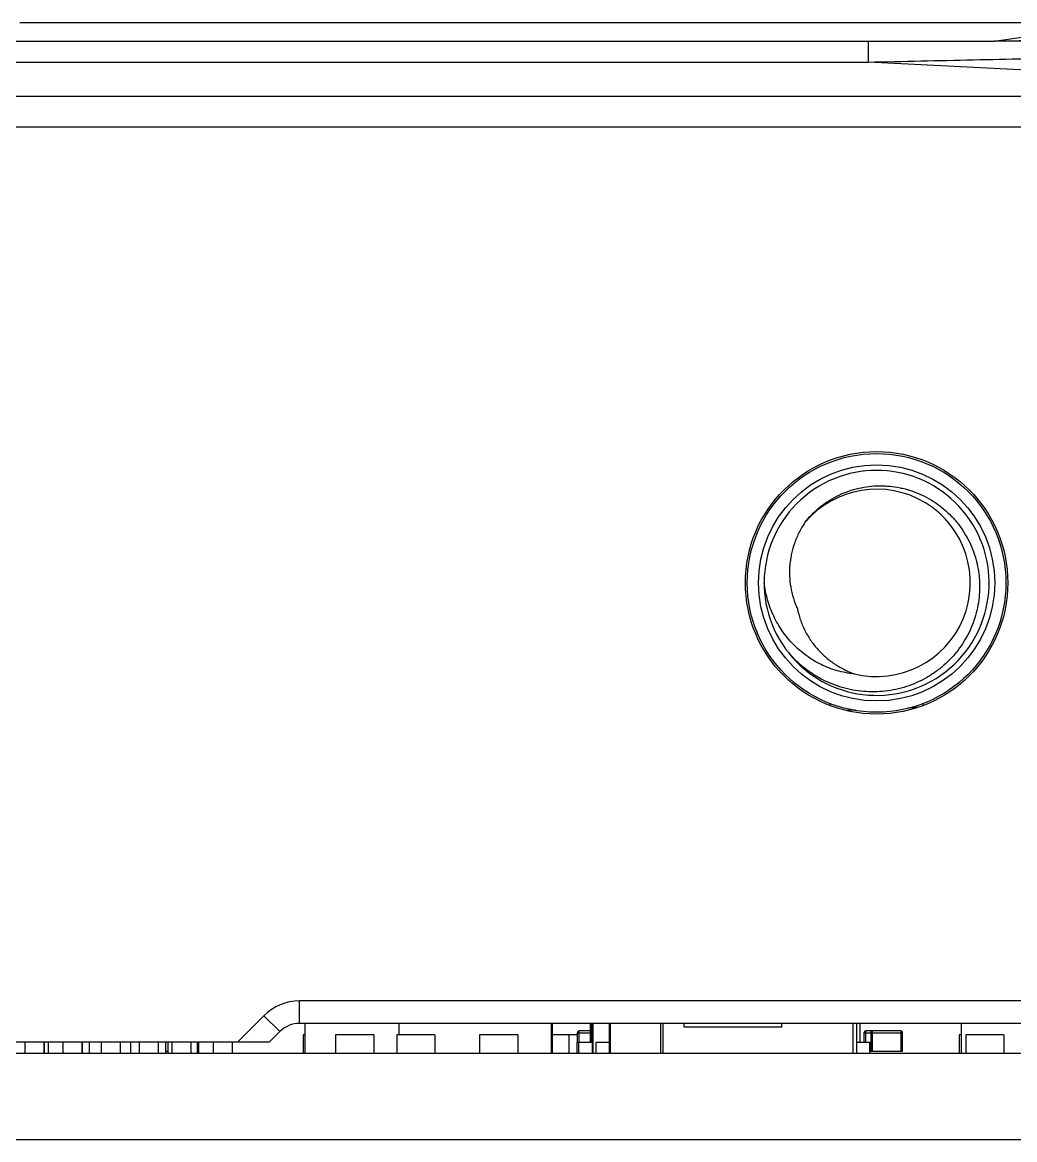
# Model space of a CAD drawing. Header units: millimetres. Extents: x 1409 to 26878, y 589 to 5187.
# Drawn here: x 2261.86 to 2288.33, y 1646.33 to 1676.13 of the extents above; entities that cross this region are included whole.
import ezdxf

# ---------------------------------------------------------------- set-up
doc = ezdxf.new("R2010")
doc.units = ezdxf.units.MM
doc.layers.add('02___PRT_ALL_AXES', color=7, linetype='Continuous')

msp = doc.modelspace()

# ---------------------------------------------------------------- linework, layer by layer
at = {"color": 7, "linetype": 'Continuous'}
for p, q in [((2261.7959, 1676.1262), (2296.9029, 1676.1262)), ((2287.791, 1675.6262), (2291.1381, 1676.1262)), ((2288.3279, 1675.6252), (2291.6746, 1676.1262)), ((2020.3493, 1675.6262), (2287.791, 1675.6262)), ((2284.4185, 1675.6262), (2284.4185, 1675.0647)), ((2006.0331, 1675.0647), (2284.4185, 1675.0647)), ((2302.6902, 1674.1512), (2284.4185, 1675.0647)), ((2302.6902, 1674.1512), (1994.3928, 1674.1512)), ((2302.6902, 1673.3262), (1773.6016, 1673.3262)), ((2283.4276, 1657.9579), (2283.3855, 1657.9158)), ((2285.8642, 1657.9579), (2285.9063, 1657.9158)), ((2294.9645, 1650.0262), (2269.2566, 1650.0262)), ((2269.2566, 1649.4262), (2269.2566, 1650.0262)), ((2268.302, 1649.6308), (2267.5974, 1648.9262)), ((2268.7262, 1649.2065), (2268.302, 1649.6308)), ((2268.7262, 1649.2065), (2268.4459, 1648.9262)), ((2294.9645, 1649.4262), (2269.2566, 1649.4262)), ((2269.4001, 1649.4262), (2269.4001, 1648.6262)), ((2271.9001, 1649.4262), (2271.9001, 1649.1262)), ((2275.9641, 1649.4262), (2275.9641, 1648.6262)), ((2275.9895, 1649.4262), (2275.9895, 1648.6262)), ((2276.6644, 1649.1762), (2277.0075, 1649.1762)), ((2276.6644, 1649.1762), (2276.6644, 1648.9262)), ((2277.0075, 1649.2262), (2276.7144, 1649.2262)), ((2276.7144, 1648.9262), (2276.7144, 1649.2262)), ((2277.0075, 1649.4262), (2277.0075, 1648.9262)), ((2277.0368, 1648.9262), (2277.0368, 1649.4262)), ((2277.0583, 1649.4262), (2277.0583, 1648.6262)), ((2277.0876, 1648.6262), (2277.0876, 1649.4262)), ((2277.5155, 1649.4262), (2277.5155, 1648.6262)), ((2277.5448, 1648.6262), (2277.5448, 1649.4262)), ((2278.8862, 1649.4262), (2278.8862, 1648.6262)), ((2278.9569, 1648.6262), (2278.9569, 1649.4262)), ((2279.5155, 1649.3262), (2279.5155, 1649.4262)), ((2282.1155, 1649.3262), (2279.5155, 1649.3262)), ((2282.1155, 1649.3262), (2282.1155, 1649.4262)), ((2284.0155, 1649.4262), (2284.0155, 1648.6262)), ((2284.1155, 1648.6262), (2284.1155, 1649.4262)), ((2284.2025, 1649.4262), (2284.2025, 1648.9262)), ((2284.3098, 1649.1762), (2285.3398, 1649.1762)), ((2284.3098, 1649.1762), (2284.3098, 1648.9262)), ((2285.2898, 1649.2262), (2284.3598, 1649.2262)), ((2284.3598, 1648.9262), (2284.3598, 1649.2262)), ((2284.4898, 1649.1762), (2284.4898, 1648.6762)), ((2284.5398, 1648.6762), (2284.5398, 1649.2262)), ((2285.2898, 1649.2262), (2285.2898, 1648.6762)), ((2285.3398, 1648.6762), (2285.3398, 1649.1762)), ((2286.9001, 1649.4262), (2286.9001, 1648.6262)), ((2268.4459, 1648.9262), (2257.8459, 1648.9262)), ((2261.9294, 1648.9262), (2261.9294, 1648.6262)), ((2262.4374, 1648.9262), (2262.4374, 1648.6262)), ((2262.4404, 1648.9262), (2262.4404, 1648.6262)), ((2262.5491, 1648.9262), (2262.5491, 1648.6262)), ((2262.9454, 1648.9262), (2262.9454, 1648.6262)), ((2263.4534, 1648.9262), (2263.4534, 1648.6262)), ((2263.4564, 1648.9262), (2263.4564, 1648.6262)), ((2263.649, 1648.9262), (2263.649, 1648.6262)), ((2263.9614, 1648.9262), (2263.9614, 1648.6262)), ((2264.4694, 1648.9262), (2264.4694, 1648.6262)), ((2264.4724, 1648.9262), (2264.4724, 1648.6262)), ((2264.7489, 1648.9262), (2264.7489, 1648.6262)), ((2264.9774, 1648.9262), (2264.9774, 1648.6262)), ((2265.4854, 1648.9262), (2265.4854, 1648.6262)), ((2265.4884, 1648.9262), (2265.4884, 1648.6262)), ((2265.6802, 1648.9262), (2265.6802, 1648.6262)), ((2265.6832, 1648.9262), (2265.6832, 1648.6262)), ((2265.739, 1648.9262), (2265.739, 1648.6262)), ((2265.8488, 1648.9262), (2265.8488, 1648.6262)), ((2266.3568, 1648.9262), (2266.3568, 1648.6262)), ((2266.3573, 1648.9262), (2266.3573, 1648.6262)), ((2266.5242, 1648.9262), (2266.5242, 1648.6262)), ((2266.5602, 1648.9262), (2266.5602, 1648.6262)), ((2266.9487, 1648.9262), (2266.9487, 1648.6262)), ((2267.4567, 1648.9262), (2267.4567, 1648.6262)), ((2269.4001, 1649.1262), (2269.3493, 1649.1262)), ((2269.3493, 1649.1262), (2269.3493, 1648.6262)), ((2271.2331, 1649.1262), (2270.2171, 1649.1262)), ((2270.2171, 1649.1262), (2270.2171, 1648.6262)), ((2271.2331, 1649.1262), (2271.2331, 1648.6262)), ((2272.8653, 1649.1262), (2271.8493, 1649.1262)), ((2271.8493, 1649.1262), (2271.8493, 1648.6262)), ((2272.8653, 1649.1262), (2272.8653, 1648.6262)), ((2275.075, 1649.1262), (2274.059, 1649.1262)), ((2274.059, 1649.1262), (2274.059, 1648.6262)), ((2275.075, 1649.1262), (2275.075, 1648.6262)), ((2276.6644, 1649.1262), (2275.9895, 1649.1262)), ((2276.4374, 1649.1262), (2276.4374, 1648.6262)), ((2276.6575, 1648.9262), (2277.0583, 1648.9262)), ((2276.6575, 1648.6262), (2276.6575, 1648.9262)), ((2276.7083, 1648.6262), (2276.7083, 1648.9262)), ((2277.1655, 1648.9262), (2277.5155, 1648.9262)), ((2277.1655, 1648.6262), (2277.1655, 1648.9262)), ((2284.1155, 1648.9262), (2284.4655, 1648.9262)), ((2284.4655, 1648.6262), (2284.4655, 1648.9262)), ((2286.9001, 1649.1262), (2286.8493, 1649.1262)), ((2286.8493, 1649.1262), (2286.8493, 1648.6262)), ((2288.0431, 1649.1262), (2287.0271, 1649.1262)), ((2287.0271, 1649.1262), (2287.0271, 1648.6262)), ((2288.0431, 1649.1262), (2288.0431, 1648.6262)), ((2338.1459, 1648.6262), (1738.1459, 1648.6262)), ((2265.739, 1648.6762), (2265.6832, 1648.6762)), ((2285.3398, 1648.6762), (2284.4655, 1648.6762)), ((1738.1459, 1646.3262), (2338.1459, 1646.3262))]:
    msp.add_line(p, q, dxfattribs=at)
for radius in [3.45, 3.15]:
    msp.add_circle((2284.6459, 1661.1762), radius, dxfattribs=at)
for centre, radius, start, end in [((2284.6459, 1661.1762), 3, 218.32505, 216), ((2284.6459, 1661.1762), 2.5, 256.07695, 139.92305), ((2284.5695, 1661.2445), 2.98, 217.92639, 218.45087), ((2284.5756, 1661.2494), 2.9879, 218.45141, 220.26566), ((2269.2566, 1648.6762), 1.35, 90, 135), ((2269.2566, 1648.6762), 0.75, 90, 135), ((2276.7144, 1649.1762), 0.05, 90, 180), ((2284.3598, 1649.1762), 0.05, 90, 180), ((2284.5398, 1649.1762), 0.05, 90, 180), ((2285.2898, 1649.1762), 0.05, 0, 90)]:
    msp.add_arc(centre, radius, start, end, dxfattribs=at)
for points, knots in [([(2288.3279, 1675.6252), (2288.2834, 1675.6254), (2288.1044, 1675.626), (2287.9255, 1675.6262), (2287.791, 1675.6262)], [0, 0, 0, 0, 0.2487992, 1, 1, 1, 1]), ([(2295.4385, 1675.4188), (2294.8449, 1675.4517), (2293.6587, 1675.5092), (2291.8816, 1675.5721), (2290.1051, 1675.6119), (2288.9212, 1675.6232), (2288.3279, 1675.6252)], [0, 0, 0, 0, 0.2507018, 0.5007592, 0.7498252, 1, 1, 1, 1]), ([(2284.4185, 1675.0647), (2285.3553, 1675.0868), (2287.21, 1675.1289), (2289.9613, 1675.1848), (2292.649, 1675.2331), (2294.4188, 1675.2601), (2295.2919, 1675.2722)], [0, 0, 0, 0, 0.2584943, 0.5117423, 0.7591154, 1, 1, 1, 1]), ([(2282.733, 1662.7857), (2282.7896, 1662.8588), (2282.9112, 1662.9989), (2283.1155, 1663.1876), (2283.3394, 1663.3526), (2283.5799, 1663.4921), (2283.8343, 1663.6045), (2284.0993, 1663.6888), (2284.3719, 1663.7438), (2284.6027, 1663.765), (2284.7878, 1663.767), (2284.9728, 1663.7591), (2285.1569, 1663.7364), (2285.3382, 1663.6991), (2285.5173, 1663.6522), (2285.7362, 1663.576), (2285.9876, 1663.4573), (2286.2253, 1663.3128), (2286.4464, 1663.1443), (2286.6152, 1662.9855), (2286.7397, 1662.8484), (2286.8276, 1662.7409), (2286.9099, 1662.629), (2287.0117, 1662.4744), (2287.1238, 1662.2715), (2287.2326, 1662.0157), (2287.3147, 1661.75), (2287.3602, 1661.5228), (2287.3826, 1661.339), (2287.3958, 1661.1543), (2287.3946, 1660.9226), (2287.3652, 1660.6461), (2287.3082, 1660.3739), (2287.2243, 1660.1089), (2287.1145, 1659.8534), (2286.9798, 1659.6102), (2286.8218, 1659.3814), (2286.642, 1659.1694), (2286.5088, 1659.0404), (2286.4392, 1658.9794)], [0, 0, 0, 0, 0.0312281, 0.0624919, 0.0937405, 0.1249821, 0.1562278, 0.1874754, 0.2187221, 0.2499687, 0.2655977, 0.281227, 0.3124743, 0.3281034, 0.3437328, 0.3749804, 0.4062284, 0.4374763, 0.4687246, 0.4999729, 0.5156024, 0.5312321, 0.5468617, 0.5624912, 0.5937402, 0.6249892, 0.6562385, 0.6874878, 0.7031176, 0.7187475, 0.7499971, 0.781247, 0.812497, 0.8437471, 0.8749974, 0.9062478, 0.9374985, 0.968749, 1, 1, 1, 1]), ([(2282.733, 1662.7857), (2282.6772, 1662.7024), (2282.5756, 1662.5287), (2282.4564, 1662.2516), (2282.3865, 1662.0101), (2282.3492, 1661.8128), (2282.3244, 1661.6136), (2282.3176, 1661.3622), (2282.3485, 1661.062), (2282.4188, 1660.7686), (2282.4915, 1660.5808), (2282.534, 1660.49)], [0, 0, 0, 0, 0.1249808, 0.2500034, 0.3749801, 0.437505, 0.5000318, 0.6250236, 0.7500032, 0.8750227, 1, 1, 1, 1]), ([(2284.0444, 1658.7496), (2283.9681, 1658.7568), (2283.8161, 1658.7782), (2283.5919, 1658.8311), (2283.3734, 1658.904), (2283.1623, 1658.9962), (2282.9601, 1659.1067), (2282.7682, 1659.2343), (2282.5879, 1659.378), (2282.4206, 1659.5366), (2282.2671, 1659.7086), (2282.1284, 1659.893), (2282.0054, 1660.088), (2281.8986, 1660.2925), (2281.8086, 1660.505), (2281.7116, 1660.7968), (2281.665, 1661.0238), (2281.6459, 1661.1762)], [0, 0, 0, 0, 0.062365, 0.1248154, 0.1872647, 0.2497108, 0.3121704, 0.3746499, 0.4371418, 0.4996438, 0.5621608, 0.6246915, 0.6872344, 0.7497805, 0.8123432, 0.8749364, 1, 1, 1, 1]), ([(2282.534, 1660.49), (2282.553, 1660.3915), (2282.5917, 1660.2454), (2282.6624, 1660.0574), (2282.7455, 1659.8746), (2282.8717, 1659.657), (2283.0251, 1659.4576), (2283.1622, 1659.311), (2283.3083, 1659.1734), (2283.5068, 1659.0191), (2283.7661, 1658.8651), (2283.9503, 1658.7843), (2284.0444, 1658.7496)], [0, 0, 0, 0, 0.1250172, 0.1875825, 0.2501242, 0.3751185, 0.5000996, 0.5626142, 0.6251255, 0.7500824, 0.8750376, 1, 1, 1, 1]), ([(2286.4392, 1658.9794), (2286.3668, 1658.9158), (2286.2153, 1658.796), (2285.9711, 1658.6403), (2285.7123, 1658.5102), (2285.4417, 1658.4067), (2285.1621, 1658.331), (2284.8764, 1658.2836), (2284.5874, 1658.2651), (2284.2979, 1658.2752), (2284.0109, 1658.3141), (2283.7291, 1658.3811), (2283.4553, 1658.4755), (2283.192, 1658.5962), (2282.9418, 1658.7422), (2282.707, 1658.9118), (2282.4898, 1659.1035), (2282.358, 1659.2447), (2282.2957, 1659.3182)], [0, 0, 0, 0, 0.0624959, 0.1249927, 0.1874891, 0.2499865, 0.3124834, 0.3749813, 0.4374788, 0.4999772, 0.5624746, 0.6249737, 0.6874741, 0.749973, 0.8124637, 0.8749638, 0.9374935, 1, 1, 1, 1]), ([(2284.0799, 1657.7819), (2284.0589, 1657.7811), (2283.978, 1657.7779), (2283.897, 1657.7746), (2283.8371, 1657.772)], [0, 0, 0, 0, 0.2592623, 1, 1, 1, 1]), ([(2285.7319, 1657.8515), (2285.7127, 1657.8501), (2285.6722, 1657.8475), (2285.6085, 1657.8437), (2285.5392, 1657.8399), (2285.491, 1657.8374), (2285.4661, 1657.8362)], [0, 0, 0, 0, 0.2171582, 0.4571897, 0.7186434, 1, 1, 1, 1])]:
    msp.add_open_spline(points, degree=3, knots=knots, dxfattribs=at)
at = {"layer": '02___PRT_ALL_AXES', "color": 7, "linetype": 'Continuous'}
msp.add_circle((2284.6459, 1661.1762), 3.5, dxfattribs=at)

doc.saveas('drawing.dxf')
